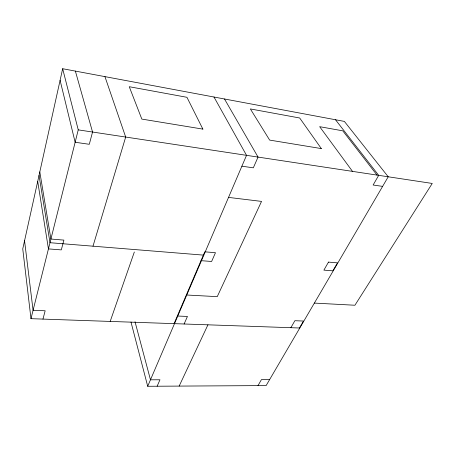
<?xml version="1.0" encoding="UTF-8"?>
<svg xmlns="http://www.w3.org/2000/svg" width="455" height="455" viewBox="0 0 455 455"><rect width="100%" height="100%" fill="white"/><g stroke="black" fill="none" stroke-linecap="round" stroke-linejoin="round"><path stroke-width="0.68" d="M130.983 322.021L147.704 386.278L266.13 385.578L388.223 176.785L344.367 121.405L62.659 68.722L22.75 248.925L30.98 318.676L299.794 328.01M30.98 318.676L78.243 129.868L62.659 68.722M42.963 319.091L45.164 310.776L33.073 310.299L24.559 240.758M92.996 246.183L125.682 137.046L104.934 76.628M110.178 321.423L134.333 252.013M174.077 323.641L204.778 251.82L215.477 252.707L211.62 261.477L201.002 260.658M147.704 386.278L246.53 155.337L213.981 97.023M184.116 323.994L187.443 316.435L177.331 316.032M157.129 386.221L159.967 379.783L150.474 379.8L135.021 321.736M179.162 386.09L207.941 324.819M290.864 327.697L294.874 320.707L303.496 321.048L299.441 327.998M257.985 385.624L261.443 379.601L269.633 379.589M186.76 295.011L217.245 296.649L261.534 201.4L228.529 197.402M314.365 303.093L354.923 305.242L432.25 183.45L78.243 129.868M203.817 255.147L49.993 242.708L39.028 175.431M241.889 166.189L253.316 167.827L258.048 157.083L224.48 98.985M382.615 186.379L373.128 185.02L378.685 175.34L335.5 119.745M377.03 175.09L342.769 130.835L319.66 126.678L352.5 171.376M75.376 71.099L92.547 132.03L89.299 144.292L75.138 142.261L60.094 80.302M39.807 171.91L50.914 239.034L63.899 240.109L61.306 249.892L48.44 248.902L37.708 181.374M328.487 262.103L323.886 270.128L332.85 270.816L337.508 262.853L328.487 262.103M202.879 129.118L141.823 119.085L129.26 86.717L186.942 97.302L202.879 129.118M321.327 148.586L269.65 140.094L250.358 108.938L299.686 117.993L321.327 148.586"/></g></svg>
